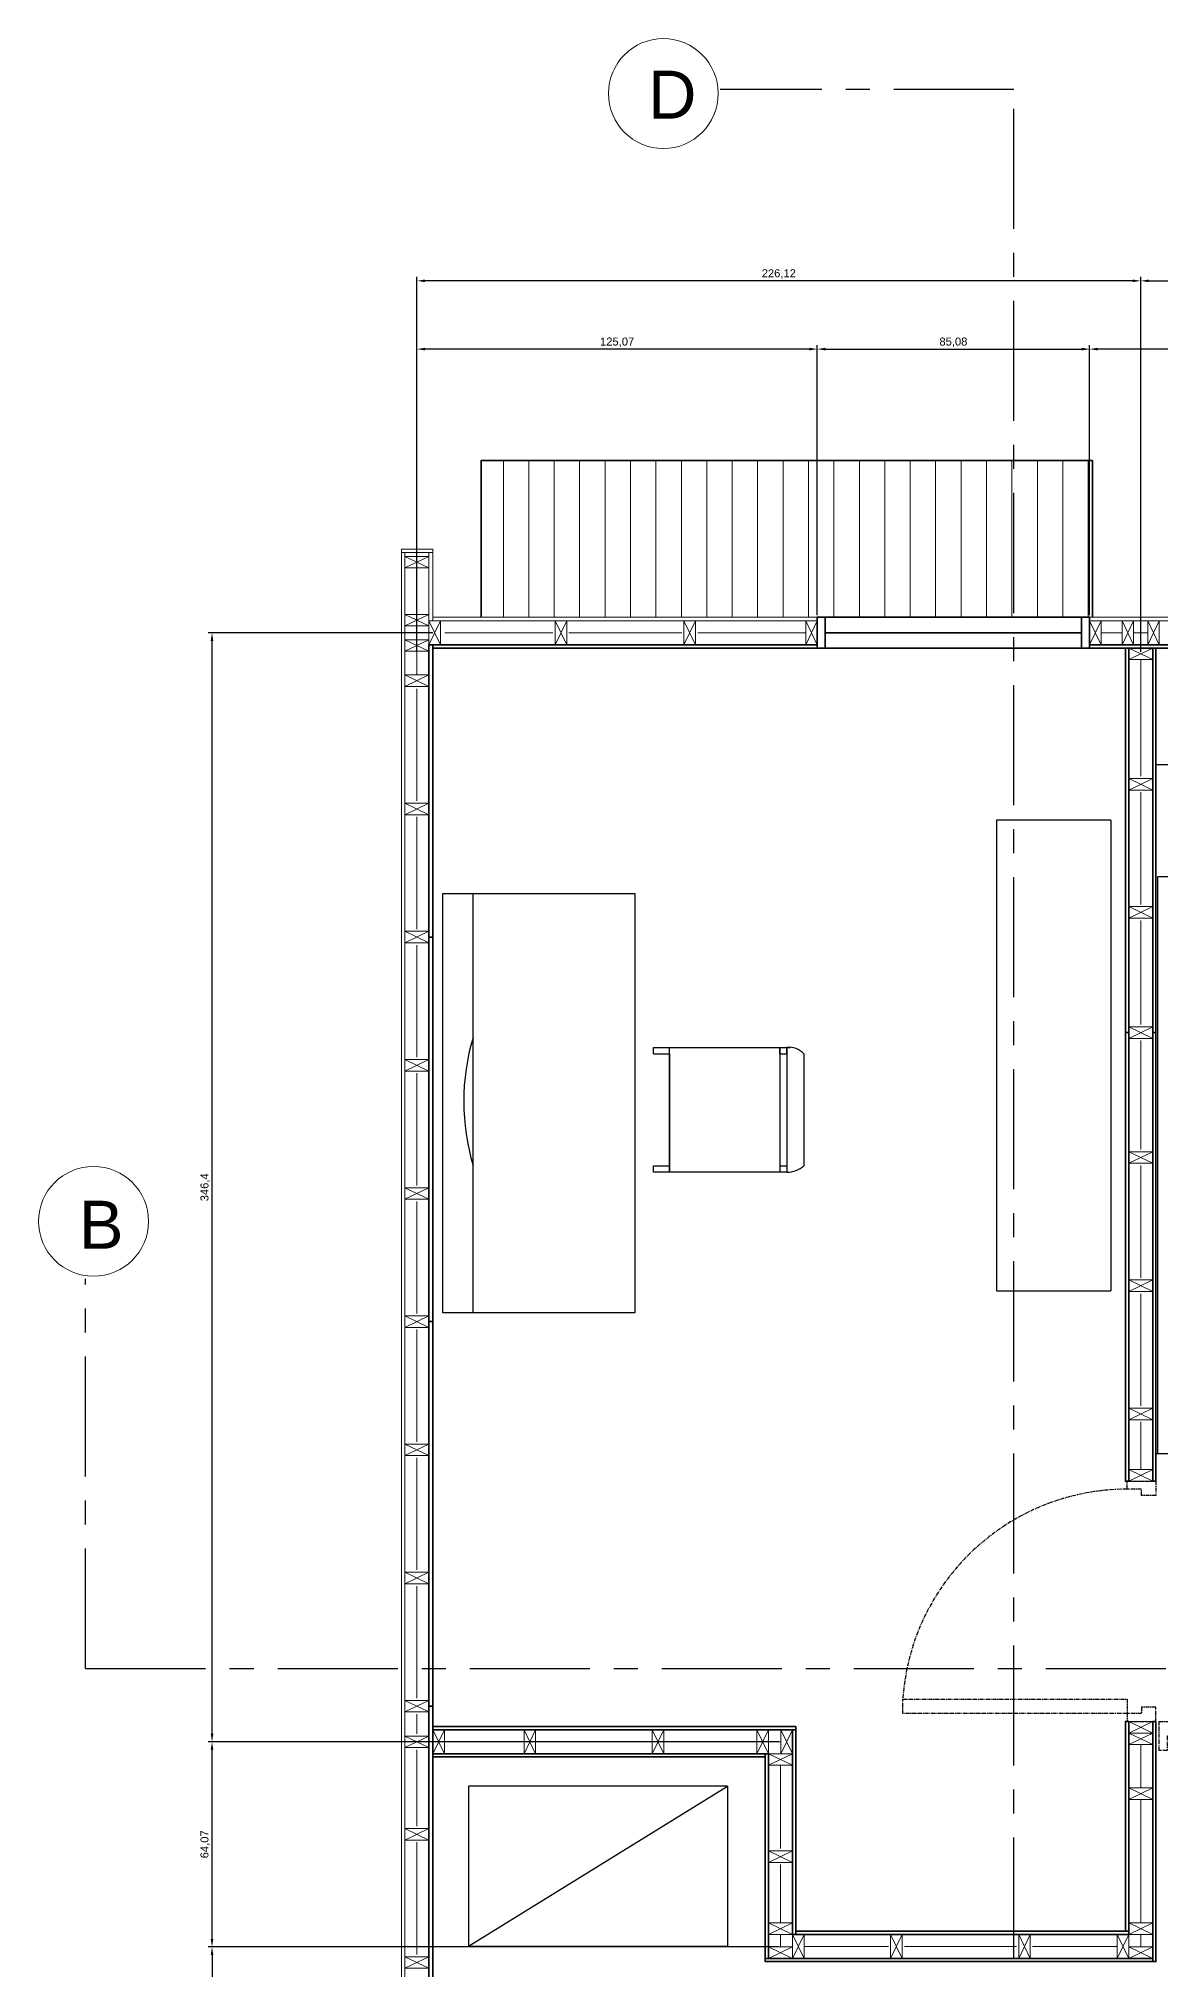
# Model space of a CAD drawing. Header units: millimetres. Extents: x -590 to 14421, y -527 to 4753.
# Drawn here: x 2063 to 2414, y 1106 to 1709 of the extents above; entities that cross this region are included whole.
import ezdxf

# ---------------------------------------------------------------- set-up
doc = ezdxf.new("R2010")
doc.units = ezdxf.units.MM
doc.linetypes.add('CENTER', pattern=[2, 1.25, -0.25, 0.25, -0.25])
for name, color, linetype, lineweight in [('A-ANNO-SYMB', 3, 'Continuous', 18), ('A-DETL-MBND', 3, 'Continuous', 18), ('A-DOOR-FULL', 4, 'Continuous', 25), ('A-ELEV-MBE1', 7, 'Continuous', 35), ('A-ELEV-MBE2', 4, 'Continuous', 25), ('A-FLOR-PATT', 8, 'Continuous', 18), ('A-FURN', 8, 'Continuous', 18), ('A-SECT-MCUT', 7, 'Continuous', 35), ('A-WALL-PATT', 8, 'Continuous', 18), ('A-WALL-STUD', 3, 'Continuous', 18)]:
    doc.layers.add(name, color=color, linetype=linetype, lineweight=lineweight)
doc.styles.get("Standard").update_dxf_attribs({"font": 'Arial.ttf'})
doc.dimstyles.new('ISO-25', dxfattribs={"dimtxt": 2.5, "dimasz": 2.5, "dimexe": 1.25, "dimexo": 0.625, "dimtad": 1, "dimtxsty": 'Standard', "dimcen": 2.5, "dimadec": 0, "dimazin": 0, "dimtfac": 1, "dimtmove": 0, "dimatfit": 3, "dimfxl": 1, "dimarcsym": 0})

# ---------------------------------------------------------------- blocks, each defined once
blk = doc.blocks.new('*D53')
at = {"color": 0, "lineweight": -2, "transparency": 16777216}
for p, q in [((2181.33, 1517.62), (2181.33, 1634.76)), ((2407.45, 1517.62), (2407.45, 1634.76)), ((2404.95, 1633.51), (2183.83, 1633.51))]:
    blk.add_line(p, q, dxfattribs=at)
at = {"color": 0, "transparency": 16777216}
for points in [[(2183.83, 1633.92), (2183.83, 1633.09), (2181.33, 1633.51)], [(2404.95, 1633.92), (2404.95, 1633.09), (2407.45, 1633.51)]]:
    blk.add_solid(points, dxfattribs=at)
at = {"color": 0, "transparency": 16777216, "insert": (2294.39, 1635.64), "char_height": 2.5, "attachment_point": 5}
blk.add_mtext('226,12', dxfattribs=at)
blk = doc.blocks.new('*D54')
at = {"color": 0, "lineweight": -2, "transparency": 16777216}
for p, q in [((2407.45, 1517.62), (2407.45, 1634.76)), ((2493.53, 1518.62), (2493.53, 1634.76)), ((2409.95, 1633.51), (2491.03, 1633.51))]:
    blk.add_line(p, q, dxfattribs=at)
at = {"color": 0, "transparency": 16777216}
for points in [[(2409.95, 1633.92), (2409.95, 1633.09), (2407.45, 1633.51)], [(2491.03, 1633.92), (2491.03, 1633.09), (2493.53, 1633.51)]]:
    blk.add_solid(points, dxfattribs=at)
at = {"color": 0, "transparency": 16777216, "insert": (2450.49, 1635.64), "char_height": 2.5, "attachment_point": 5}
blk.add_mtext('86,08', dxfattribs=at)
blk = doc.blocks.new('*D57')
at = {"color": 0, "lineweight": -2, "transparency": 16777216}
for p, q in [((2306.4, 1529.03), (2306.4, 1613.43)), ((2308.9, 1612.18), (2388.99, 1612.18)), ((2391.49, 1529.03), (2391.49, 1613.43))]:
    blk.add_line(p, q, dxfattribs=at)
at = {"color": 0, "transparency": 16777216}
for points in [[(2308.9, 1612.6), (2308.9, 1611.76), (2306.4, 1612.18)], [(2388.99, 1612.6), (2388.99, 1611.76), (2391.49, 1612.18)]]:
    blk.add_solid(points, dxfattribs=at)
at = {"color": 0, "transparency": 16777216, "insert": (2348.94, 1614.31), "char_height": 2.5, "attachment_point": 5}
blk.add_mtext('85,08', dxfattribs=at)
blk = doc.blocks.new('*D58')
at = {"color": 0, "lineweight": -2, "transparency": 16777216}
for p, q in [((2181.33, 1528.13), (2181.33, 1613.43)), ((2303.9, 1612.18), (2183.83, 1612.18)), ((2306.4, 1529.03), (2306.4, 1613.43))]:
    blk.add_line(p, q, dxfattribs=at)
at = {"color": 0, "transparency": 16777216}
for points in [[(2183.83, 1612.6), (2183.83, 1611.76), (2181.33, 1612.18)], [(2303.9, 1612.6), (2303.9, 1611.76), (2306.4, 1612.18)]]:
    blk.add_solid(points, dxfattribs=at)
at = {"color": 0, "transparency": 16777216, "insert": (2243.87, 1614.31), "char_height": 2.5, "attachment_point": 5}
blk.add_mtext('125,07', dxfattribs=at)
blk = doc.blocks.new('*D59')
at = {"color": 0, "lineweight": -2, "transparency": 16777216}
for p, q in [((2391.49, 1529.03), (2391.49, 1613.43)), ((2592.88, 1612.18), (2393.99, 1612.18)), ((2595.38, 1530.14), (2595.38, 1613.43))]:
    blk.add_line(p, q, dxfattribs=at)
at = {"color": 0, "transparency": 16777216}
for points in [[(2393.99, 1612.6), (2393.99, 1611.76), (2391.49, 1612.18)], [(2592.88, 1612.6), (2592.88, 1611.76), (2595.38, 1612.18)]]:
    blk.add_solid(points, dxfattribs=at)
at = {"color": 0, "transparency": 16777216, "insert": (2493.43, 1614.31), "char_height": 2.5, "attachment_point": 5}
blk.add_mtext('203,89', dxfattribs=at)
blk = doc.blocks.new('*D62')
at = {"color": 0, "lineweight": -2, "transparency": 16777216}
for p, q in [((2186.26, 1523.55), (2116.06, 1523.55)), ((2117.31, 1179.65), (2117.31, 1521.05)), ((2187.46, 1177.15), (2116.06, 1177.15))]:
    blk.add_line(p, q, dxfattribs=at)
at = {"color": 0, "transparency": 16777216}
for points in [[(2116.9, 1521.05), (2117.73, 1521.05), (2117.31, 1523.55)], [(2116.9, 1179.65), (2117.73, 1179.65), (2117.31, 1177.15)]]:
    blk.add_solid(points, dxfattribs=at)
at = {"color": 0, "transparency": 16777216, "insert": (2115.18, 1350.35), "char_height": 2.5, "attachment_point": 5, "rotation": 90}
blk.add_mtext('346,4', dxfattribs=at)
blk = doc.blocks.new('*D64')
at = {"color": 0, "lineweight": -2, "transparency": 16777216}
for p, q in [((2294.43, 1177.15), (2116.06, 1177.15)), ((2117.31, 1115.58), (2117.31, 1174.65)), ((2294.28, 1113.08), (2116.06, 1113.08))]:
    blk.add_line(p, q, dxfattribs=at)
at = {"color": 0, "transparency": 16777216}
for points in [[(2116.9, 1174.65), (2117.73, 1174.65), (2117.31, 1177.15)], [(2116.9, 1115.58), (2117.73, 1115.58), (2117.31, 1113.08)]]:
    blk.add_solid(points, dxfattribs=at)
at = {"color": 0, "transparency": 16777216, "insert": (2115.18, 1145.11), "char_height": 2.5, "attachment_point": 5, "rotation": 90}
blk.add_mtext('64,07', dxfattribs=at)
blk = doc.blocks.new('*D65')
at = {"color": 0, "lineweight": -2, "transparency": 16777216}
for p, q in [((2180.71, 1113.08), (2116.06, 1113.08)), ((2117.31, 1110.58), (2117.31, 831.23)), ((2180.72, 828.73), (2116.06, 828.73))]:
    blk.add_line(p, q, dxfattribs=at)
at = {"color": 0, "transparency": 16777216}
for points in [[(2116.9, 1110.58), (2117.73, 1110.58), (2117.31, 1113.08)], [(2116.9, 831.23), (2117.73, 831.23), (2117.31, 828.73)]]:
    blk.add_solid(points, dxfattribs=at)
at = {"color": 0, "transparency": 16777216, "insert": (2115.18, 970.9), "char_height": 2.5, "attachment_point": 5, "rotation": 90}
blk.add_mtext('284,35', dxfattribs=at)

msp = doc.modelspace()

# ---------------------------------------------------------------- hatches: boundary and pattern name
at = {"layer": 'A-FLOR-PATT'}
h = msp.add_hatch(dxfattribs=at)
h.set_pattern_fill('LINE', color=0, scale=2.502421, angle=90, style=0)
h.set_pattern_definition([(90, (-43611.568, -3502.418), (-7.9451858, 5e-16), [])])
h.paths.add_polyline_path([(2392.388, 1577.349), (2201.352, 1577.349), (2201.352, 1549.722), (2392.388, 1549.722)])
h.paths.add_polyline_path([(2392.388, 1549.722), (2201.352, 1549.722), (2201.352, 1528.403), (2306.404, 1528.403), (2308.906, 1528.403), (2308.907, 1528.403), (2388.983, 1528.403), (2391.486, 1528.403), (2391.486, 1528.403), (2392.388, 1528.403)])

# ---------------------------------------------------------------- linework, layer by layer
at = {"color": 3, "linetype": 'CENTER', "ltscale": 30}
for p, q in [((2367.819, 1693.304), (2276.057, 1693.304)), ((2367.819, 689.735), (2367.819, 1693.304)), ((2077.819, 1200), (2077.819, 1321.762)), ((2077.819, 1200), (2901.762, 1200))]:
    msp.add_line(p, q, dxfattribs=at)
for p, q in [((2398.12, 1465.019), (2362.406, 1465.019)), ((2362.406, 1465.019), (2362.406, 1318.019)), ((2398.12, 1465.019), (2398.12, 1318.019)), ((2189.45, 1311.161), (2189.45, 1442.161)), ((2189.45, 1442.161), (2249.45, 1442.161)), ((2198.877, 1311.161), (2198.877, 1442.161)), ((2249.45, 1442.161), (2249.45, 1311.161)), ((2255.247, 1394.068), (2297.957, 1394.068)), ((2255.247, 1392.068), (2255.247, 1394.068)), ((2260.265, 1355.068), (2260.265, 1394.068)), ((2294.728, 1392.074), (2294.728, 1394.068)), ((2294.728, 1394.068), (2294.728, 1355.068)), ((2296.921, 1392.075), (2296.921, 1394.068)), ((2296.921, 1394.068), (2296.921, 1355.068)), ((2255.247, 1392.068), (2260.265, 1392.069)), ((2260.265, 1392.069), (2260.265, 1355.068)), ((2294.728, 1392.074), (2296.921, 1392.075)), ((2302.247, 1392.076), (2302.247, 1357.076)), ((2198.877, 1343.196), (2198.877, 1383.196)), ((2255.247, 1357.068), (2260.265, 1357.069)), ((2255.247, 1355.068), (2255.247, 1357.068)), ((2294.728, 1357.074), (2296.921, 1357.075)), ((2296.921, 1355.068), (2255.247, 1355.068)), ((2362.406, 1318.019), (2398.12, 1318.019)), ((2249.45, 1311.161), (2189.45, 1311.161))]:
    msp.add_line(p, q)
at = {"color": 0}
for p, q in [((2278.404, 1163.32), (2197.404, 1163.32)), ((2197.404, 1163.32), (2197.404, 1113.32)), ((2197.404, 1113.32), (2278.404, 1163.32)), ((2278.404, 1163.32), (2278.404, 1113.32)), ((2197.404, 1113.32), (2278.404, 1113.32))]:
    msp.add_line(p, q, dxfattribs=at)
msp.add_lwpolyline([(2198.877, 1357.143), (2198.877, 1397.143)])
for centre, radius, start, end in [((2265.379, 1377.198), 69.428, 163.305692, 196.790188), ((2297.439, 1387.335), 6.752, 44.591091, 94.397228), ((2296.921, 1363.136), 8.068, 270, 311.312261)]:
    msp.add_arc(centre, radius, start, end)
at = {"layer": 'A-ANNO-SYMB'}
for centre in [(2258.312, 1692.006), (2080.29, 1339.716)]:
    msp.add_circle(centre, 17.163, dxfattribs=at)
at = {"layer": 'A-DETL-MBND', "color": 0}
msp.add_line((2176.488, 1548.621), (2176.488, 1549.722), dxfattribs=at)
for points in [[(2176.488, 1549.722), (2186.287, 1549.722), (2186.287, 1548.621), (2176.488, 1548.621)], [(2306.404, 1527.301), (2186.288, 1527.301), (2186.288, 1528.403), (2306.404, 1528.403)]]:
    msp.add_lwpolyline(points, dxfattribs=at)
for points in [[(2177.58, 1548.621), (2177.589, 825.823), (2176.488, 825.823), (2176.488, 1548.621)], [(2185.086, 1527.301), (2185.086, 1548.621), (2186.287, 1548.621), (2186.288, 1527.301)], [(2498.289, 1528.403), (2498.289, 1527.301), (2391.486, 1527.301), (2391.486, 1528.403)]]:
    msp.add_lwpolyline(points, close=True, dxfattribs=at)
at = {"layer": 'A-DOOR-FULL', "color": 0, "linetype": 'CENTER'}
for points in [[(2403.198, 1256.039), (2403.198, 1258.541), (2412.206, 1258.541), (2412.206, 1254.037), (2407.702, 1254.037), (2407.702, 1256.039), (2403.198, 1256.039)], [(2333.13, 1190.476), (2403.198, 1190.476), (2403.198, 1185.971), (2333.13, 1185.971), (2333.13, 1190.476)], [(2403.198, 1185.971), (2403.198, 1183.469), (2412.206, 1183.469), (2412.206, 1187.973), (2407.702, 1187.973), (2407.702, 1185.971), (2403.198, 1185.971)], [(2415.71, 1174.46), (2413.207, 1174.46), (2413.207, 1183.469), (2417.712, 1183.469), (2417.712, 1178.965), (2415.71, 1178.965), (2415.71, 1174.46)]]:
    msp.add_lwpolyline(points, dxfattribs=at)
msp.add_arc((2403.304, 1185.703), 70.336, 90.086435, 176.109339, dxfattribs=at)
at = {"layer": 'A-ELEV-MBE1', "color": 0}
for p, q in [((2308.907, 1528.403), (2388.983, 1528.403)), ((2308.907, 1523.598), (2388.983, 1523.598)), ((2308.907, 1518.793), (2388.983, 1518.793))]:
    msp.add_line(p, q, dxfattribs=at)
msp.add_lwpolyline([(2392.388, 1528.403), (2392.388, 1577.349), (2201.352, 1577.349), (2201.352, 1528.403)], dxfattribs=at)
for points in [[(2306.404, 1528.403), (2308.906, 1528.403), (2308.907, 1518.793), (2306.404, 1518.793)], [(2391.486, 1528.403), (2388.983, 1528.403), (2388.983, 1518.793), (2391.485, 1518.793)]]:
    msp.add_lwpolyline(points, close=True, dxfattribs=at)
at = {"layer": 'A-ELEV-MBE2', "color": 0}
for p, q in [((2412.706, 1447.325), (2412.706, 1387.267)), ((2412.706, 1387.267), (2412.706, 1267.15)), ((2412.206, 1267.15), (2488.78, 1267.15))]:
    msp.add_line(p, q, dxfattribs=at)
for points in [[(2452.745, 1387.267), (2452.745, 1482.358), (2412.206, 1482.358)], [(2417.711, 1447.325), (2412.706, 1447.325)]]:
    msp.add_lwpolyline(points, dxfattribs=at)
at = {"layer": 'A-FURN', "color": 0}
msp.add_line((2298.663, 1109.474), (2298.663, 1109.474), dxfattribs=at)
at = {"layer": 'A-SECT-MCUT', "color": 0}
for points in [[(2185.087, 1428.506), (2185.087, 1519.794), (2186.288, 1519.794), (2186.288, 1428.506)], [(2186.288, 1519.794), (2186.288, 1518.793), (2306.404, 1518.793), (2306.404, 1519.794)], [(2391.486, 1519.794), (2489.781, 1519.794), (2489.781, 1518.793), (2391.486, 1518.793)], [(2402.697, 1398.677), (2403.698, 1398.677), (2403.698, 1518.793), (2402.697, 1518.793)], [(2411.205, 1398.677), (2412.206, 1398.677), (2412.206, 1518.793), (2411.205, 1518.793)], [(2185.087, 1308.39), (2185.086, 1428.506), (2186.288, 1428.506), (2186.288, 1308.39)], [(2402.697, 1398.677), (2403.698, 1398.677), (2403.698, 1258.541), (2402.697, 1258.541)], [(2411.205, 1398.677), (2412.206, 1398.677), (2412.206, 1258.541), (2411.205, 1258.541)], [(2185.087, 1188.274), (2185.086, 1308.39), (2186.288, 1308.39), (2186.288, 1188.274)], [(2185.087, 1068.158), (2185.087, 1188.274), (2186.288, 1188.274), (2186.288, 1068.158)], [(2402.697, 1117.983), (2403.698, 1117.983), (2403.698, 1183.469), (2402.697, 1183.469)], [(2411.205, 1108.473), (2412.206, 1108.473), (2412.206, 1183.469), (2411.205, 1183.469)], [(2186.288, 1181.9), (2186.288, 1180.899), (2299.661, 1180.899), (2299.661, 1181.9)], [(2298.66, 1116.982), (2299.661, 1116.982), (2299.664, 1180.899), (2298.663, 1180.899)], [(2186.288, 1173.392), (2186.288, 1172.391), (2290.152, 1172.391), (2290.152, 1173.392)], [(2290.152, 1109.474), (2291.153, 1109.474), (2291.153, 1173.392), (2290.152, 1173.392)], [(2299.661, 1117.983), (2299.661, 1116.982), (2403.698, 1116.982), (2403.698, 1117.983)], [(2290.152, 1109.474), (2290.152, 1108.473), (2411.205, 1108.473), (2411.205, 1109.474)]]:
    msp.add_lwpolyline(points, close=True, dxfattribs=at)
at = {"layer": 'A-WALL-PATT', "color": 0, "ltscale": 0.1}
for p, q in [((2181.332, 1529.306), (2181.332, 1543.816)), ((2181.332, 1521.393), (2181.332, 1525.703)), ((2223.823, 1523.548), (2190.091, 1523.548)), ((2264.063, 1523.548), (2228.828, 1523.548)), ((2302.8, 1523.548), (2269.068, 1523.548)), ((2401.646, 1523.547), (2395.089, 1523.548)), ((2405.25, 1523.547), (2409.654, 1523.547)), ((2181.332, 1517.789), (2181.332, 1510.385)), ((2407.452, 1514.989), (2407.452, 1478.755)), ((2181.333, 1506.081), (2181.333, 1471.047)), ((2407.452, 1473.75), (2407.452, 1438.716)), ((2181.332, 1466.043), (2181.333, 1431.009)), ((2407.452, 1433.711), (2407.452, 1401.179)), ((2181.333, 1426.004), (2181.333, 1390.97)), ((2407.452, 1396.175), (2407.452, 1362.142)), ((2181.333, 1385.965), (2181.333, 1350.931)), ((2407.452, 1357.137), (2407.452, 1322.103)), ((2181.333, 1345.926), (2181.333, 1310.892)), ((2407.452, 1317.098), (2407.452, 1282.064)), ((2181.333, 1305.887), (2181.333, 1270.854)), ((2407.452, 1277.059), (2407.452, 1262.145)), ((2181.333, 1265.849), (2181.333, 1230.815)), ((2181.333, 1225.799), (2181.333, 1190.765)), ((2181.332, 1179.648), (2181.332, 1185.771)), ((2291.156, 1177.145), (2295.06, 1177.145)), ((2407.452, 1162.749), (2407.452, 1176.262)), ((2181.333, 1174.643), (2181.332, 1150.737)), ((2407.452, 1120.585), (2407.452, 1159.145)), ((2181.333, 1145.733), (2181.333, 1110.699)), ((2294.907, 1116.982), (2294.907, 1113.078)), ((2407.452, 1116.982), (2407.452, 1113.078)), ((2302.264, 1113.228), (2328.625, 1113.228)), ((2333.63, 1113.228), (2368.664, 1113.228)), ((2373.669, 1113.228), (2400.095, 1113.228))]:
    msp.add_line(p, q, dxfattribs=at)
for points in [[(2191.292, 1177.145), (2214.081, 1177.145)], [(2219.086, 1177.145), (2254.12, 1177.145)], [(2259.124, 1177.145), (2287.552, 1177.145)], [(2294.91, 1169.788), (2294.907, 1143.764)], [(2294.907, 1138.759), (2294.907, 1120.585)]]:
    msp.add_lwpolyline(points, dxfattribs=at)
at = {"layer": 'A-WALL-STUD', "color": 0}
for p, q in [((2185.087, 1547.42), (2177.58, 1543.816)), ((2177.58, 1547.42), (2185.087, 1543.816)), ((2185.086, 1525.703), (2177.579, 1529.306)), ((2177.579, 1525.703), (2185.086, 1529.306)), ((2185.086, 1519.794), (2188.69, 1527.301)), ((2185.086, 1527.301), (2188.69, 1519.794)), ((2224.524, 1519.794), (2228.128, 1527.301)), ((2224.524, 1527.301), (2228.128, 1519.794)), ((2264.764, 1519.794), (2268.368, 1527.301)), ((2264.764, 1527.301), (2268.368, 1519.794)), ((2302.8, 1519.794), (2306.404, 1527.301)), ((2302.8, 1527.301), (2306.404, 1519.794)), ((2391.486, 1519.794), (2395.089, 1527.301)), ((2391.486, 1527.301), (2395.089, 1519.794)), ((2401.646, 1519.793), (2405.25, 1527.3)), ((2401.646, 1527.3), (2405.25, 1519.793)), ((2413.257, 1519.793), (2409.654, 1527.3)), ((2413.257, 1527.3), (2409.654, 1519.793)), ((2185.086, 1521.393), (2177.579, 1517.789)), ((2177.579, 1521.393), (2185.086, 1517.789)), ((2403.698, 1518.793), (2411.205, 1515.19)), ((2411.205, 1518.793), (2403.698, 1515.19)), ((2185.086, 1510.385), (2177.579, 1506.782)), ((2177.579, 1510.385), (2185.086, 1506.782)), ((2185.086, 1510.385), (2177.579, 1506.782)), ((2177.579, 1510.385), (2185.086, 1506.782)), ((2403.698, 1478.054), (2411.205, 1474.45)), ((2411.205, 1478.054), (2403.698, 1474.45)), ((2185.086, 1470.347), (2177.579, 1466.743)), ((2177.579, 1470.347), (2185.086, 1466.743)), ((2403.698, 1438.015), (2411.205, 1434.412)), ((2411.205, 1438.015), (2403.698, 1434.412)), ((2185.086, 1430.308), (2177.579, 1426.704)), ((2177.579, 1430.308), (2185.086, 1426.704)), ((2403.698, 1400.479), (2411.205, 1396.875)), ((2411.205, 1400.479), (2403.698, 1396.875)), ((2185.086, 1390.269), (2177.579, 1386.666)), ((2177.579, 1390.269), (2185.086, 1386.666)), ((2403.698, 1361.441), (2411.205, 1357.838)), ((2411.205, 1361.441), (2403.698, 1357.838)), ((2185.086, 1350.23), (2177.579, 1346.627)), ((2177.579, 1350.23), (2185.086, 1346.627)), ((2403.698, 1321.402), (2411.205, 1317.799)), ((2411.205, 1321.402), (2403.698, 1317.799)), ((2185.086, 1306.588), (2177.579, 1310.192)), ((2177.579, 1306.588), (2185.086, 1310.192)), ((2403.698, 1281.364), (2411.205, 1277.76)), ((2411.205, 1281.364), (2403.698, 1277.76)), ((2185.086, 1266.549), (2177.579, 1270.153)), ((2177.579, 1266.549), (2185.086, 1270.153)), ((2403.698, 1262.145), (2411.205, 1258.541)), ((2411.205, 1262.145), (2403.698, 1258.541)), ((2185.086, 1226.499), (2177.579, 1230.103)), ((2177.579, 1226.499), (2185.086, 1230.103)), ((2185.086, 1190.076), (2177.579, 1186.472)), ((2177.579, 1190.076), (2185.086, 1186.472)), ((2411.205, 1183.469), (2403.698, 1179.865)), ((2403.698, 1183.469), (2411.205, 1179.865)), ((2185.086, 1178.947), (2177.579, 1175.344)), ((2177.579, 1178.947), (2185.086, 1175.344)), ((2186.288, 1173.392), (2189.891, 1180.899)), ((2186.288, 1180.899), (2189.891, 1173.392)), ((2214.782, 1173.392), (2218.385, 1180.899)), ((2214.782, 1180.899), (2218.385, 1173.392)), ((2254.82, 1173.391), (2258.424, 1180.899)), ((2254.82, 1180.899), (2258.424, 1173.391)), ((2287.552, 1173.392), (2291.156, 1180.899)), ((2287.552, 1180.899), (2291.156, 1173.392)), ((2295.06, 1173.392), (2298.663, 1180.899)), ((2295.06, 1180.899), (2298.663, 1173.392)), ((2403.698, 1179.865), (2411.205, 1176.262)), ((2411.205, 1179.865), (2403.698, 1176.262)), ((2298.663, 1169.788), (2291.155, 1173.392)), ((2291.155, 1169.788), (2298.663, 1173.392)), ((2403.698, 1162.749), (2411.205, 1159.145)), ((2411.205, 1162.749), (2403.698, 1159.145)), ((2185.086, 1150.037), (2177.579, 1146.433)), ((2177.579, 1150.037), (2185.086, 1146.433)), ((2298.661, 1139.46), (2291.153, 1143.064)), ((2291.153, 1139.46), (2298.661, 1143.064)), ((2298.661, 1116.982), (2291.153, 1120.585)), ((2291.153, 1116.982), (2298.661, 1120.585)), ((2298.661, 1109.474), (2302.264, 1116.982)), ((2298.661, 1116.982), (2302.264, 1109.474)), ((2329.326, 1109.474), (2332.93, 1116.982)), ((2329.326, 1116.982), (2332.93, 1109.474)), ((2369.365, 1109.474), (2372.968, 1116.982)), ((2369.365, 1116.982), (2372.968, 1109.474)), ((2400.095, 1109.474), (2403.698, 1116.982)), ((2400.095, 1116.982), (2403.698, 1109.474)), ((2411.205, 1116.982), (2403.698, 1120.585)), ((2403.698, 1116.982), (2411.205, 1120.585)), ((2185.086, 1109.998), (2177.579, 1106.395)), ((2177.579, 1109.998), (2185.086, 1106.395)), ((2298.661, 1109.474), (2291.153, 1113.078)), ((2291.153, 1109.474), (2298.661, 1113.078)), ((2411.205, 1109.474), (2403.698, 1113.078)), ((2403.698, 1109.474), (2411.205, 1113.078))]:
    msp.add_line(p, q, dxfattribs=at)
for points in [[(2185.087, 1547.42), (2177.58, 1547.42), (2177.58, 1543.816), (2185.087, 1543.816)], [(2185.086, 1525.703), (2177.579, 1525.703), (2177.579, 1529.306), (2185.086, 1529.306)], [(2185.086, 1519.794), (2185.086, 1527.301), (2188.69, 1527.301), (2188.69, 1519.794)], [(2224.524, 1519.794), (2224.524, 1527.301), (2228.128, 1527.301), (2228.128, 1519.794)], [(2264.764, 1519.794), (2264.764, 1527.301), (2268.368, 1527.301), (2268.368, 1519.794)], [(2302.8, 1519.794), (2302.8, 1527.301), (2306.404, 1527.301), (2306.404, 1519.794)], [(2391.486, 1519.794), (2391.486, 1527.301), (2395.089, 1527.301), (2395.089, 1519.794)], [(2401.646, 1519.793), (2401.646, 1527.3), (2405.25, 1527.3), (2405.25, 1519.793)], [(2413.257, 1519.793), (2413.257, 1527.3), (2409.654, 1527.3), (2409.654, 1519.793)], [(2185.086, 1521.393), (2177.579, 1521.393), (2177.579, 1517.789), (2185.086, 1517.789)], [(2403.698, 1518.793), (2411.205, 1518.793), (2411.205, 1515.19), (2403.698, 1515.19)], [(2185.086, 1510.385), (2177.579, 1510.385), (2177.579, 1506.782), (2185.086, 1506.782)], [(2185.086, 1510.385), (2177.579, 1510.385), (2177.579, 1506.782), (2185.086, 1506.782)], [(2403.698, 1478.054), (2411.205, 1478.054), (2411.205, 1474.45), (2403.698, 1474.45)], [(2185.086, 1470.347), (2177.579, 1470.347), (2177.579, 1466.743), (2185.086, 1466.743)], [(2403.698, 1438.015), (2411.205, 1438.015), (2411.205, 1434.412), (2403.698, 1434.412)], [(2185.086, 1430.308), (2177.579, 1430.308), (2177.579, 1426.704), (2185.086, 1426.704)], [(2403.698, 1400.479), (2411.205, 1400.479), (2411.205, 1396.875), (2403.698, 1396.875)], [(2185.086, 1390.269), (2177.579, 1390.269), (2177.579, 1386.666), (2185.086, 1386.666)], [(2403.698, 1361.441), (2411.205, 1361.441), (2411.205, 1357.838), (2403.698, 1357.838)], [(2185.086, 1350.23), (2177.579, 1350.23), (2177.579, 1346.627), (2185.086, 1346.627)], [(2403.698, 1321.402), (2411.205, 1321.402), (2411.205, 1317.799), (2403.698, 1317.799)], [(2185.086, 1306.588), (2177.579, 1306.588), (2177.579, 1310.192), (2185.086, 1310.192)], [(2403.698, 1281.364), (2411.205, 1281.364), (2411.205, 1277.76), (2403.698, 1277.76)], [(2185.086, 1266.549), (2177.579, 1266.549), (2177.579, 1270.153), (2185.086, 1270.153)], [(2403.698, 1262.145), (2411.205, 1262.145), (2411.205, 1258.541), (2403.698, 1258.541)], [(2185.086, 1226.499), (2177.579, 1226.499), (2177.579, 1230.103), (2185.086, 1230.103)], [(2185.086, 1190.076), (2177.579, 1190.076), (2177.579, 1186.472), (2185.086, 1186.472)], [(2411.205, 1183.469), (2403.698, 1183.469), (2403.698, 1179.865), (2411.205, 1179.865)], [(2185.086, 1178.947), (2177.579, 1178.947), (2177.579, 1175.344), (2185.086, 1175.344)], [(2186.288, 1173.392), (2186.288, 1180.899), (2189.891, 1180.899), (2189.891, 1173.392)], [(2214.782, 1173.392), (2214.782, 1180.899), (2218.385, 1180.899), (2218.385, 1173.392)], [(2254.82, 1173.391), (2254.82, 1180.899), (2258.424, 1180.899), (2258.424, 1173.391)], [(2287.552, 1173.392), (2287.552, 1180.899), (2291.156, 1180.899), (2291.156, 1173.392)], [(2295.06, 1173.392), (2295.06, 1180.899), (2298.663, 1180.899), (2298.663, 1173.392)], [(2403.698, 1179.865), (2411.205, 1179.865), (2411.205, 1176.262), (2403.698, 1176.262)], [(2298.663, 1169.788), (2291.155, 1169.788), (2291.155, 1173.392), (2298.663, 1173.392)], [(2403.698, 1162.749), (2411.205, 1162.749), (2411.205, 1159.145), (2403.698, 1159.145)], [(2185.086, 1150.037), (2177.579, 1150.037), (2177.579, 1146.433), (2185.086, 1146.433)], [(2298.661, 1139.46), (2291.153, 1139.46), (2291.153, 1143.064), (2298.661, 1143.064)], [(2298.661, 1116.982), (2291.153, 1116.982), (2291.153, 1120.585), (2298.661, 1120.585)], [(2298.661, 1109.474), (2298.661, 1116.982), (2302.264, 1116.982), (2302.264, 1109.474)], [(2329.326, 1109.474), (2329.326, 1116.982), (2332.93, 1116.982), (2332.93, 1109.474)], [(2369.365, 1109.474), (2369.365, 1116.982), (2372.968, 1116.982), (2372.968, 1109.474)], [(2400.095, 1109.474), (2400.095, 1116.982), (2403.698, 1116.982), (2403.698, 1109.474)], [(2411.205, 1116.982), (2403.698, 1116.982), (2403.698, 1120.585), (2411.205, 1120.585)], [(2185.086, 1109.998), (2177.579, 1109.998), (2177.579, 1106.395), (2185.086, 1106.395)], [(2298.661, 1109.474), (2291.153, 1109.474), (2291.153, 1113.078), (2298.661, 1113.078)], [(2411.205, 1109.474), (2403.698, 1109.474), (2403.698, 1113.078), (2411.205, 1113.078)]]:
    msp.add_lwpolyline(points, close=True, dxfattribs=at)

# ---------------------------------------------------------------- texts
at = {"color": 3, "char_height": 15, "attachment_point": 1}
for s, width, insert in [('D', 35.40107, (2253.526, 1699.168)), ('B', 28.43682, (2075.692, 1346.155))]:
    msp.add_mtext_dynamic_manual_height_columns(s, width=width, gutter_width=12.5, heights=[0], dxfattribs=dict(at, insert=insert))

# ---------------------------------------------------------------- dimensions: what is measured, and where the dimension line sits
at = {"color": 3}
for base, p1, p2, picture, middle in [((2181.332, 1633.508), (2407.452, 1516.992), (2181.332, 1516.992), '*D53', (2294.392, 1635.639)), ((2493.535, 1633.508), (2407.452, 1516.992), (2493.535, 1517.992), '*D54', (2450.493, 1635.639)), ((2181.332, 1612.179), (2306.404, 1528.403), (2181.332, 1527.504), '*D58', (2243.868, 1614.309)), ((2391.486, 1612.179), (2306.404, 1528.403), (2391.486, 1528.403), '*D57', (2348.945, 1614.309)), ((2391.486, 1612.179), (2595.377, 1529.516), (2391.486, 1528.403), '*D59', (2493.432, 1614.309))]:
    dim = msp.add_linear_dim(base=base, p1=p1, p2=p2, dimstyle='ISO-25', dxfattribs=at)
    dim.commit()
    dim.dimension.update_dxf_attribs({"geometry": picture, "text_midpoint": middle})
for base, p1, p2, picture, middle in [((2117.315, 1523.548), (2188.09, 1177.145), (2186.888, 1523.548), '*D62', (2115.184, 1350.347)), ((2117.315, 1177.145), (2294.907, 1113.078), (2295.06, 1177.145), '*D64', (2115.184, 1145.112)), ((2117.315, 828.726), (2181.332, 1113.078), (2181.342, 828.726), '*D65', (2115.184, 970.902))]:
    dim = msp.add_linear_dim(base=base, p1=p1, p2=p2, angle=90, dimstyle='ISO-25', dxfattribs=at)
    dim.commit()
    dim.dimension.update_dxf_attribs({"geometry": picture, "text_midpoint": middle})

doc.saveas('drawing.dxf')
